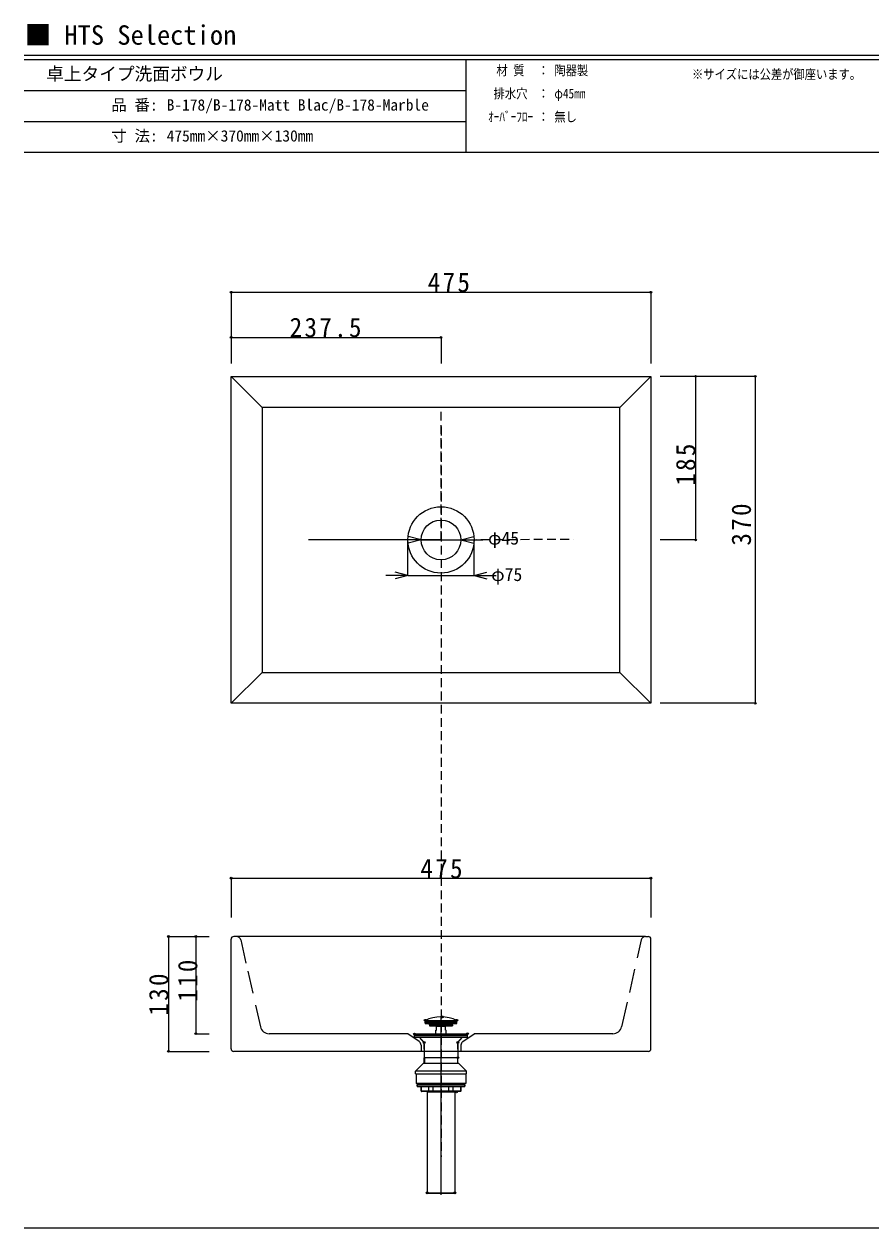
# Model space of a CAD drawing. Units: millimetres, scale not verified. Extents: x -1002 to 1011, y -687 to 676.
# Drawn here: x -1002 to -44, y -687 to 676 of the extents above; entities that cross this region are included whole.
import ezdxf
from ezdxf.enums import TextEntityAlignment as Align

# ---------------------------------------------------------------- set-up
doc = ezdxf.new("R2010")
doc.units = ezdxf.units.MM
doc.header["$LTSCALE"] = 5
doc.header["$PDMODE"] = 32
doc.header["$PDSIZE"] = 2
doc.linetypes.add('DASHED2', pattern=[3, 2, -1])
doc.layers.add('F-0', color=7, linetype='Continuous', lineweight=15)
doc.styles.add('ＭＳ ゴシック', font='')
doc.styles.get('ＭＳ ゴシック').set_extended_font_data('MS Gothic')

msp = doc.modelspace()

# ---------------------------------------------------------------- linework, layer by layer
at = {"layer": 'F-0'}
for p, q in [((1002.034, 640.036), (-1002.086, 640.036)), ((1002.034, 635.036), (-1002.086, 635.036)), ((-502.086, 635.036), (-502.086, 530.036)), ((-502.086, 600.036), (-1002.086, 600.036)), ((-502.086, 565.036), (-1002.086, 565.036)), ((1002.034, 530.036), (-1002.086, 530.036)), ((-767.858, 371.989), (-767.858, 291.322)), ((-767.858, 371.989), (-292.858, 371.989)), ((-292.858, 371.989), (-292.858, 291.322)), ((-767.858, 320.922), (-767.858, 291.322)), ((-767.858, 320.922), (-530.358, 320.922)), ((-530.358, 320.922), (-530.358, 291.322)), ((-767.858, 276.73), (-732.858, 241.73)), ((-327.858, 241.73), (-292.858, 276.73)), ((-242.219, 276.73), (-282.474, 276.73)), ((-174.732, 276.73), (-282.474, 276.73)), ((-242.219, 276.73), (-242.219, 91.73)), ((-174.732, 276.73), (-174.732, -93.27)), ((-327.858, 241.73), (-732.858, 241.73)), ((-327.858, -58.27), (-327.858, 241.73)), ((-552.858, 91.73), (-567.347, 95.613)), ((-507.858, 91.73), (-493.37, 95.613)), ((-530.358, 91.73), (-680.358, 91.73)), ((-567.858, 51.382), (-567.858, 91.73)), ((-552.858, 91.73), (-567.347, 87.848)), ((-507.858, 91.73), (-482.858, 91.73)), ((-492.858, 51.382), (-492.858, 91.73)), ((-242.219, 91.73), (-282.474, 91.73)), ((-567.858, 51.382), (-582.347, 55.265)), ((-492.858, 51.382), (-478.369, 55.265)), ((-567.858, 51.382), (-592.858, 51.382)), ((-567.858, 51.382), (-582.347, 47.5)), ((-567.858, 51.382), (-492.858, 51.382)), ((-492.858, 51.382), (-478.369, 47.5)), ((-492.858, 51.382), (-467.858, 51.382)), ((-767.858, -93.27), (-732.858, -58.27)), ((-327.858, -58.27), (-292.858, -93.27)), ((-174.732, -93.27), (-282.474, -93.27)), ((-767.858, -291.2), (-292.858, -291.2)), ((-767.858, -291.2), (-767.858, -335.528)), ((-292.858, -291.2), (-292.858, -335.528)), ((-838.725, -357.22), (-792.692, -357.22)), ((-807.874, -357.22), (-807.874, -467.22)), ((-767.858, -484.22), (-767.858, -360.22)), ((-761.849, -357.22), (-764.858, -357.22)), ((-298.867, -357.22), (-761.849, -357.22)), ((-756.973, -361.112), (-751.03, -387.263)), ((-303.742, -361.112), (-308.314, -381.228)), ((-298.867, -357.22), (-295.858, -357.22)), ((-292.858, -484.22), (-292.858, -360.22)), ((-311.293, -394.333), (-317.221, -420.418)), ((-748.954, -396.397), (-743.325, -421.166)), ((-740.239, -434.742), (-734.627, -459.436)), ((-319.734, -431.474), (-326.089, -459.436)), ((-807.874, -467.22), (-792.692, -467.22)), ((-567.858, -467.22), (-724.876, -467.22)), ((-554.99, -476.23), (-567.858, -467.22)), ((-505.726, -476.23), (-492.859, -467.22)), ((-335.84, -467.22), (-492.859, -467.22)), ((-295.858, -487.22), (-764.858, -487.22)), ((-552.858, -480.326), (-552.858, -487.22)), ((-549.358, -484.549), (-549.358, -477.178)), ((-549.358, -478.978), (-549.358, -495.345)), ((-511.358, -478.978), (-511.358, -495.345)), ((-507.858, -480.326), (-507.858, -487.22)), ((-548.858, -494.549), (-548.858, -500.549)), ((-511.858, -494.549), (-511.858, -500.549)), ((-1002.086, -687.064), (1002.034, -687.064))]:
    msp.add_line(p, q, dxfattribs=at)
at = {"layer": 'F-0', "linetype": 'DASHED2'}
for p, q in [((-530.358, 91.73), (-530.358, 241.73)), ((-530.358, 220.031), (-530.358, -606.637)), ((-530.358, 91.73), (-380.361, 92.695))]:
    msp.add_line(p, q, dxfattribs=at)
at = {"layer": 'F-0', "color": 4, "lineweight": 9}
for p, q in [((-552.858, 91.73), (-577.858, 91.73)), ((-807.874, -357.22), (-792.692, -357.22))]:
    msp.add_line(p, q, dxfattribs=at)
at = {"layer": 'F-0', "color": 1, "lineweight": 18}
msp.add_line((-530.358, -649.644), (-530.358, -447.207), dxfattribs=at)
at = {"layer": 'F-0', "lineweight": 18}
for p, q in [((-548.358, -452.199), (-512.358, -452.199)), ((-548.358, -452.199), (-548.358, -453.199)), ((-548.358, -453.199), (-512.358, -453.199)), ((-548.358, -453.899), (-512.358, -453.899)), ((-548.358, -455.199), (-548.358, -453.899)), ((-548.358, -455.199), (-512.358, -455.199)), ((-548.158, -453.699), (-512.558, -453.699)), ((-547.858, -455.699), (-512.858, -455.699)), ((-543.358, -453.699), (-543.358, -453.199)), ((-543.358, -457.199), (-543.358, -455.699)), ((-543.358, -457.199), (-517.358, -457.199)), ((-543.358, -457.199), (-517.358, -457.199)), ((-543.358, -457.199), (-543.358, -458.199)), ((-543.358, -458.199), (-517.358, -458.199)), ((-536.258, -463.199), (-535.358, -463.199)), ((-536.258, -467.549), (-536.258, -463.199)), ((-535.358, -463.199), (-535.358, -458.204)), ((-525.358, -459.199), (-535.358, -459.199)), ((-525.358, -463.199), (-525.358, -458.204)), ((-525.358, -463.199), (-524.458, -463.199)), ((-524.458, -467.549), (-524.458, -463.199)), ((-517.358, -453.699), (-517.358, -453.199)), ((-517.358, -457.199), (-517.358, -455.699)), ((-517.358, -457.199), (-517.358, -458.199)), ((-512.358, -452.199), (-512.358, -453.199)), ((-512.358, -455.199), (-512.358, -453.899)), ((-560.358, -467.549), (-500.358, -467.549)), ((-560.358, -468.849), (-560.358, -467.549)), ((-560.358, -468.849), (-500.358, -468.849)), ((-558.876, -469.077), (-560.358, -468.849)), ((-558.876, -469.077), (-560.358, -468.849)), ((-560.358, -469.077), (-500.358, -469.077)), ((-560.358, -471.077), (-560.358, -469.077)), ((-560.358, -471.077), (-500.358, -471.077)), ((-549.358, -477.178), (-554.608, -471.077)), ((-511.358, -477.178), (-506.108, -471.077)), ((-501.84, -469.077), (-500.358, -468.849)), ((-501.84, -469.077), (-500.358, -468.849)), ((-500.358, -468.849), (-500.358, -467.549)), ((-500.358, -471.077), (-500.358, -469.077)), ((-549.358, -484.549), (-549.358, -477.178)), ((-511.358, -484.549), (-511.358, -477.178)), ((-559.049, -509.491), (-550.108, -500.549)), ((-550.108, -500.549), (-510.608, -500.549)), ((-549.358, -500.549), (-549.358, -494.549)), ((-549.358, -500.549), (-549.358, -494.549)), ((-511.358, -494.549), (-549.358, -494.549)), ((-511.358, -500.549), (-511.358, -494.549)), ((-501.667, -509.491), (-510.608, -500.549)), ((-501.608, -509.632), (-559.108, -509.632)), ((-559.108, -512.549), (-559.108, -509.632)), ((-559.108, -512.549), (-501.608, -512.549)), ((-501.667, -509.491), (-559.049, -509.491)), ((-558.358, -512.549), (-558.358, -523.549)), ((-502.358, -512.549), (-502.358, -523.549)), ((-501.608, -512.549), (-501.608, -509.632)), ((-502.358, -523.549), (-558.358, -523.549)), ((-557.358, -524.549), (-503.358, -524.549)), ((-557.358, -526.649), (-503.358, -526.649)), ((-556.858, -527.149), (-503.858, -527.149)), ((-556.608, -524.549), (-556.608, -523.549)), ((-552.858, -527.149), (-552.858, -532.049)), ((-552.678, -532.049), (-552.678, -527.149)), ((-543.978, -532.049), (-543.978, -527.149)), ((-539.058, -532.049), (-539.058, -527.149)), ((-521.658, -532.049), (-521.658, -527.149)), ((-516.738, -532.049), (-516.738, -527.149)), ((-508.038, -532.049), (-508.038, -527.149)), ((-507.858, -527.149), (-507.858, -532.049)), ((-504.108, -524.549), (-504.108, -523.549)), ((-552.858, -532.049), (-507.858, -532.049)), ((-508.358, -532.549), (-552.358, -532.549)), ((-546.108, -532.549), (-546.108, -647.349)), ((-546.108, -533.049), (-514.608, -533.049)), ((-514.608, -532.549), (-514.608, -647.349)), ((-546.108, -647.349), (-514.608, -647.349)), ((-545.908, -647.549), (-546.108, -647.349)), ((-545.908, -647.549), (-514.808, -647.549)), ((-514.808, -647.549), (-514.608, -647.349))]:
    msp.add_line(p, q, dxfattribs=at)
at = {"layer": 'F-0', "color": 2, "lineweight": 18}
for p, q in [((-545.858, -533.049), (-545.858, -532.549)), ((-514.858, -533.049), (-514.858, -532.549))]:
    msp.add_line(p, q, dxfattribs=at)
at = {"layer": 'F-0'}
msp.add_lwpolyline([(-767.858, -93.27), (-767.858, 276.73), (-292.858, 276.73), (-292.858, -93.27)], close=True, dxfattribs=at)
for points in [[(-732.858, 241.73), (-732.858, -58.27), (-327.858, -58.27)], [(-552.858, 91.73), (-507.858, 91.73), (-493.37, 87.848)], [(-838.725, -357.22), (-838.725, -487.22), (-792.692, -487.22)]]:
    msp.add_lwpolyline(points, dxfattribs=at)
at = {"layer": 'F-0', "lineweight": 18}
for points in [[(-557.358, -524.549), (-557.358, -526.649), (-557.358, -524.549)], [(-503.358, -524.549), (-503.358, -526.649), (-503.358, -524.549)], [(-552.678, -532.049), (-552.678, -532.067), (-552.677, -532.085), (-552.675, -532.103), (-552.673, -532.121), (-552.67, -532.139), (-552.666, -532.157), (-552.662, -532.175), (-552.657, -532.193), (-552.652, -532.21), (-552.646, -532.227), (-552.639, -532.244), (-552.632, -532.261), (-552.624, -532.278), (-552.616, -532.294), (-552.607, -532.31), (-552.597, -532.326), (-552.587, -532.341), (-552.576, -532.356), (-552.565, -532.37), (-552.553, -532.384), (-552.541, -532.398), (-552.528, -532.411), (-552.514, -532.424), (-552.501, -532.436), (-552.487, -532.447), (-552.472, -532.458), (-552.457, -532.469), (-552.442, -532.479), (-552.426, -532.488), (-552.41, -532.497), (-552.394, -532.505), (-552.378, -532.512)], [(-552.353, -532.522), (-552.346, -532.524), (-552.34, -532.526), (-552.334, -532.528), (-552.327, -532.53), (-552.321, -532.532), (-552.314, -532.533), (-552.308, -532.535), (-552.301, -532.537), (-552.295, -532.538), (-552.288, -532.54), (-552.281, -532.541), (-552.275, -532.542), (-552.268, -532.543), (-552.261, -532.544), (-552.255, -532.545), (-552.248, -532.546), (-552.241, -532.547), (-552.235, -532.547), (-552.228, -532.548), (-552.221, -532.548), (-552.214, -532.549), (-552.208, -532.549), (-552.201, -532.549), (-552.194, -532.549)], [(-543.978, -532.049), (-543.978, -532.064), (-543.977, -532.078), (-543.977, -532.092), (-543.975, -532.107), (-543.974, -532.121), (-543.972, -532.136), (-543.97, -532.15), (-543.968, -532.164), (-543.965, -532.178), (-543.962, -532.193), (-543.959, -532.207), (-543.955, -532.221), (-543.951, -532.235), (-543.946, -532.248), (-543.942, -532.262), (-543.937, -532.276), (-543.931, -532.289), (-543.925, -532.302), (-543.919, -532.315), (-543.913, -532.328), (-543.906, -532.341), (-543.899, -532.354), (-543.891, -532.366), (-543.883, -532.378), (-543.875, -532.39), (-543.867, -532.402), (-543.858, -532.413), (-543.848, -532.424), (-543.839, -532.435), (-543.829, -532.446), (-543.818, -532.456), (-543.807, -532.465), (-543.796, -532.475), (-543.785, -532.484), (-543.773, -532.492), (-543.761, -532.5), (-543.748, -532.508), (-543.736, -532.514), (-543.722, -532.521)], [(-543.722, -532.521), (-543.709, -532.526), (-543.695, -532.532), (-543.681, -532.536), (-543.667, -532.54), (-543.653, -532.543), (-543.639, -532.546), (-543.624, -532.548), (-543.61, -532.549), (-543.596, -532.549)], [(-539.058, -532.049), (-539.058, -532.058), (-539.058, -532.068), (-539.058, -532.077), (-539.058, -532.087), (-539.057, -532.096), (-539.057, -532.105), (-539.057, -532.115), (-539.057, -532.124), (-539.056, -532.133), (-539.056, -532.143), (-539.056, -532.152), (-539.055, -532.161), (-539.055, -532.171), (-539.054, -532.18), (-539.054, -532.189), (-539.053, -532.199), (-539.053, -532.208), (-539.052, -532.217), (-539.051, -532.227), (-539.051, -532.236), (-539.05, -532.245), (-539.049, -532.254), (-539.048, -532.264), (-539.047, -532.273), (-539.046, -532.282), (-539.045, -532.291), (-539.044, -532.301), (-539.043, -532.31), (-539.042, -532.319), (-539.041, -532.328), (-539.04, -532.338), (-539.038, -532.347), (-539.037, -532.356), (-539.035, -532.365), (-539.034, -532.375), (-539.032, -532.384), (-539.03, -532.393), (-539.028, -532.402), (-539.026, -532.412)], [(-539.026, -532.412), (-539.024, -532.421), (-539.022, -532.43), (-539.02, -532.439), (-539.018, -532.448), (-539.015, -532.457), (-539.013, -532.466), (-539.01, -532.475), (-539.007, -532.483), (-539.004, -532.492), (-539, -532.5), (-538.996, -532.509), (-538.992, -532.519), (-538.986, -532.528), (-538.98, -532.536), (-538.973, -532.543), (-538.965, -532.547), (-538.957, -532.549)], [(-521.689, -532.412), (-521.692, -532.421), (-521.694, -532.43), (-521.696, -532.439), (-521.698, -532.448), (-521.701, -532.457), (-521.703, -532.466), (-521.706, -532.475), (-521.709, -532.483), (-521.712, -532.492), (-521.716, -532.5), (-521.72, -532.509), (-521.724, -532.519), (-521.73, -532.528), (-521.736, -532.536), (-521.743, -532.543), (-521.75, -532.547), (-521.759, -532.549)], [(-521.658, -532.049), (-521.658, -532.058), (-521.658, -532.068), (-521.658, -532.077), (-521.658, -532.087), (-521.659, -532.096), (-521.659, -532.105), (-521.659, -532.115), (-521.659, -532.124), (-521.66, -532.133), (-521.66, -532.143), (-521.66, -532.152), (-521.661, -532.161), (-521.661, -532.171), (-521.662, -532.18), (-521.662, -532.189), (-521.663, -532.199), (-521.663, -532.208), (-521.664, -532.217), (-521.665, -532.227), (-521.665, -532.236), (-521.666, -532.245), (-521.667, -532.254), (-521.668, -532.264), (-521.669, -532.273), (-521.67, -532.282), (-521.671, -532.291), (-521.672, -532.301), (-521.673, -532.31), (-521.674, -532.319), (-521.675, -532.328), (-521.676, -532.338), (-521.678, -532.347), (-521.679, -532.356), (-521.681, -532.365), (-521.682, -532.375), (-521.684, -532.384), (-521.686, -532.393), (-521.688, -532.402), (-521.689, -532.412)], [(-516.993, -532.521), (-517.007, -532.526), (-517.021, -532.532), (-517.034, -532.536), (-517.049, -532.54), (-517.063, -532.543), (-517.077, -532.546), (-517.091, -532.548), (-517.106, -532.549), (-517.12, -532.549)], [(-516.738, -532.049), (-516.738, -532.064), (-516.738, -532.078), (-516.739, -532.092), (-516.74, -532.107), (-516.742, -532.121), (-516.744, -532.136), (-516.746, -532.15), (-516.748, -532.164), (-516.751, -532.178), (-516.754, -532.193), (-516.757, -532.207), (-516.761, -532.221), (-516.765, -532.235), (-516.77, -532.248), (-516.774, -532.262), (-516.779, -532.276), (-516.785, -532.289), (-516.791, -532.302), (-516.797, -532.315), (-516.803, -532.328), (-516.81, -532.341), (-516.817, -532.354), (-516.825, -532.366), (-516.832, -532.378), (-516.841, -532.39), (-516.849, -532.402), (-516.858, -532.413), (-516.868, -532.424), (-516.877, -532.435), (-516.887, -532.446), (-516.898, -532.456), (-516.908, -532.465), (-516.92, -532.475), (-516.931, -532.484), (-516.943, -532.492), (-516.955, -532.5), (-516.968, -532.508), (-516.98, -532.514), (-516.993, -532.521)], [(-508.363, -532.522), (-508.369, -532.524), (-508.376, -532.526), (-508.382, -532.528), (-508.389, -532.53), (-508.395, -532.532), (-508.402, -532.533), (-508.408, -532.535), (-508.415, -532.537), (-508.421, -532.538), (-508.428, -532.54), (-508.435, -532.541), (-508.441, -532.542), (-508.448, -532.543), (-508.455, -532.544), (-508.461, -532.545), (-508.468, -532.546), (-508.475, -532.547), (-508.481, -532.547), (-508.488, -532.548), (-508.495, -532.548), (-508.501, -532.549), (-508.508, -532.549), (-508.515, -532.549), (-508.522, -532.549)], [(-508.038, -532.049), (-508.038, -532.067), (-508.039, -532.085), (-508.041, -532.103), (-508.043, -532.121), (-508.046, -532.139), (-508.05, -532.157), (-508.054, -532.175), (-508.058, -532.193), (-508.064, -532.21), (-508.07, -532.227), (-508.077, -532.244), (-508.084, -532.261), (-508.092, -532.278), (-508.1, -532.294), (-508.109, -532.31), (-508.119, -532.326), (-508.129, -532.341), (-508.14, -532.356), (-508.151, -532.37), (-508.163, -532.384), (-508.175, -532.398), (-508.188, -532.411), (-508.201, -532.424), (-508.215, -532.436), (-508.229, -532.447), (-508.244, -532.458), (-508.259, -532.469), (-508.274, -532.479), (-508.29, -532.488), (-508.306, -532.497), (-508.322, -532.505), (-508.338, -532.512)]]:
    msp.add_lwpolyline(points, dxfattribs=at)
at = {"layer": 'F-0'}
for radius in [37.5, 22.5]:
    msp.add_circle((-530.358, 91.73), radius, dxfattribs=at)
for centre, radius, start, end in [((-764.858, -360.22), 3, 90, 180), ((-761.849, -362.22), 5, 12.80427, 90), ((-298.867, -362.22), 5, 90, 167.19573), ((-295.858, -360.22), 3, 0, 90), ((-724.876, -457.22), 10, 192.80427, 270), ((-335.84, -457.22), 10, 270, 347.19573), ((-557.858, -480.326), 5, 0, 55), ((-502.858, -480.326), 5, 125, 180), ((-764.858, -484.22), 3, 180, 270), ((-295.858, -484.22), 3, 270, 0), ((-295.858, -484.22), 3, 270, 0)]:
    msp.add_arc(centre, radius, start, end, dxfattribs=at)
at = {"layer": 'F-0', "lineweight": 18}
for centre, radius, start, end in [((-530.358, -490.699), 42.5, 64.94238, 115.05762), ((-548.158, -453.899), 0.2, 90, 180), ((-547.858, -455.199), 0.5, 180, 270), ((-512.858, -455.199), 0.5, 270, 0), ((-512.558, -453.899), 0.2, 0, 90), ((-558.908, -509.632), 0.2, 135, 180), ((-501.808, -509.632), 0.2, 0, 45), ((-556.858, -526.649), 0.5, 180, 270), ((-503.858, -526.649), 0.5, 270, 0), ((-552.358, -532.049), 0.5, 180, 270), ((-552.195, -532.079), 0.47, 247.09102, 250.33614), ((-508.521, -532.079), 0.47, 289.66386, 292.90898), ((-508.358, -532.049), 0.5, 270, 0)]:
    msp.add_arc(centre, radius, start, end, dxfattribs=at)
at = {"layer": 'F-0'}
for p in [(-767.858, 371.989), (-292.858, 371.989), (-767.858, 320.922), (-530.358, 320.922), (-242.219, 276.73), (-174.732, 276.73), (-242.219, 91.73), (-174.732, -93.27), (-767.858, -291.2), (-292.858, -291.2), (-838.725, -357.22), (-807.874, -357.22), (-528.501, -448.199), (-548.358, -452.042), (-512.358, -452.042), (-807.874, -467.22), (-560.358, -467.549), (-549.358, -477.178), (-511.358, -477.178), (-500.358, -467.22), (-838.725, -487.22), (-511.358, -494.345), (-512.751, -533.049), (-546.108, -647.349), (-514.608, -647.349)]:
    msp.add_point(p, dxfattribs=at)

# ---------------------------------------------------------------- texts
at = {"layer": 'F-0', "style": 'ＭＳ ゴシック'}
for s, height, p in [('■ HTS Selection', 21.99, (-1001.367, 645.583)), ('卓上タイプ洗面ボウル', 14.66, (-977.086, 607.536)), ('品 番:', 12.83, (-903.336, 573.786)), ('B-178/B-178-Matt Blac/B-178-Marble', 12.83, (-840.774, 573.786)), ('寸 法:', 12.83, (-903.336, 538.786)), ('475mm×370mm×130mm', 12.83, (-840.774, 538.786)), ('φ45', 14.66, (-477.107, 82.012)), ('φ75', 14.66, (-473.523, 40.769))]:
    msp.add_text(s, height=height, dxfattribs=at).set_placement(p, align=Align.BOTTOM_LEFT)
at = {"layer": 'F-0', "style": 'ＭＳ ゴシック', "width": 0.85}
for s, p in [('材 質', (-467.711, 614.411)), ('：', (-420.836, 614.411)), ('陶器製', (-402.086, 614.411)), ('※サイズには公差が御座います。', (-246.359, 610.036)), ('排水穴', (-470.836, 588.161)), ('：', (-420.836, 588.161)), ('φ45mm', (-402.086, 588.161)), ('ｵｰﾊﾞｰﾌﾛｰ', (-477.086, 561.911)), ('：', (-420.836, 561.911)), ('無し', (-402.086, 561.911))]:
    msp.add_text(s, height=11, dxfattribs=at).set_placement(p, align=Align.BOTTOM_LEFT)
at = {"layer": 'F-0', "color": 3, "char_height": 21.99, "attachment_point": 7, "style": 'ＭＳ ゴシック'}
for s, insert in [('\\T1.18;\\W0.95;475', (-545.358, 371.989)), ('\\T1.18;\\W0.95;237.5', (-701.608, 320.922)), ('\\T1.18;\\W0.95;475', (-553.676, -291.614))]:
    msp.add_mtext(s, dxfattribs=dict(at, insert=insert))
at = {"layer": 'F-0', "color": 3, "char_height": 21.99, "attachment_point": 7, "rotation": 90, "style": 'ＭＳ ゴシック'}
for s, insert in [('\\T1.18;\\W0.95;185', (-242.219, 152.98)), ('\\T1.18;\\W0.95;370', (-179.316, 85.24)), ('\\T1.18;\\W0.95;110', (-805.697, -431.133)), ('\\T1.18;\\W0.95;130', (-838.491, -446.808))]:
    msp.add_mtext(s, dxfattribs=dict(at, insert=insert))

doc.saveas('drawing.dxf')
